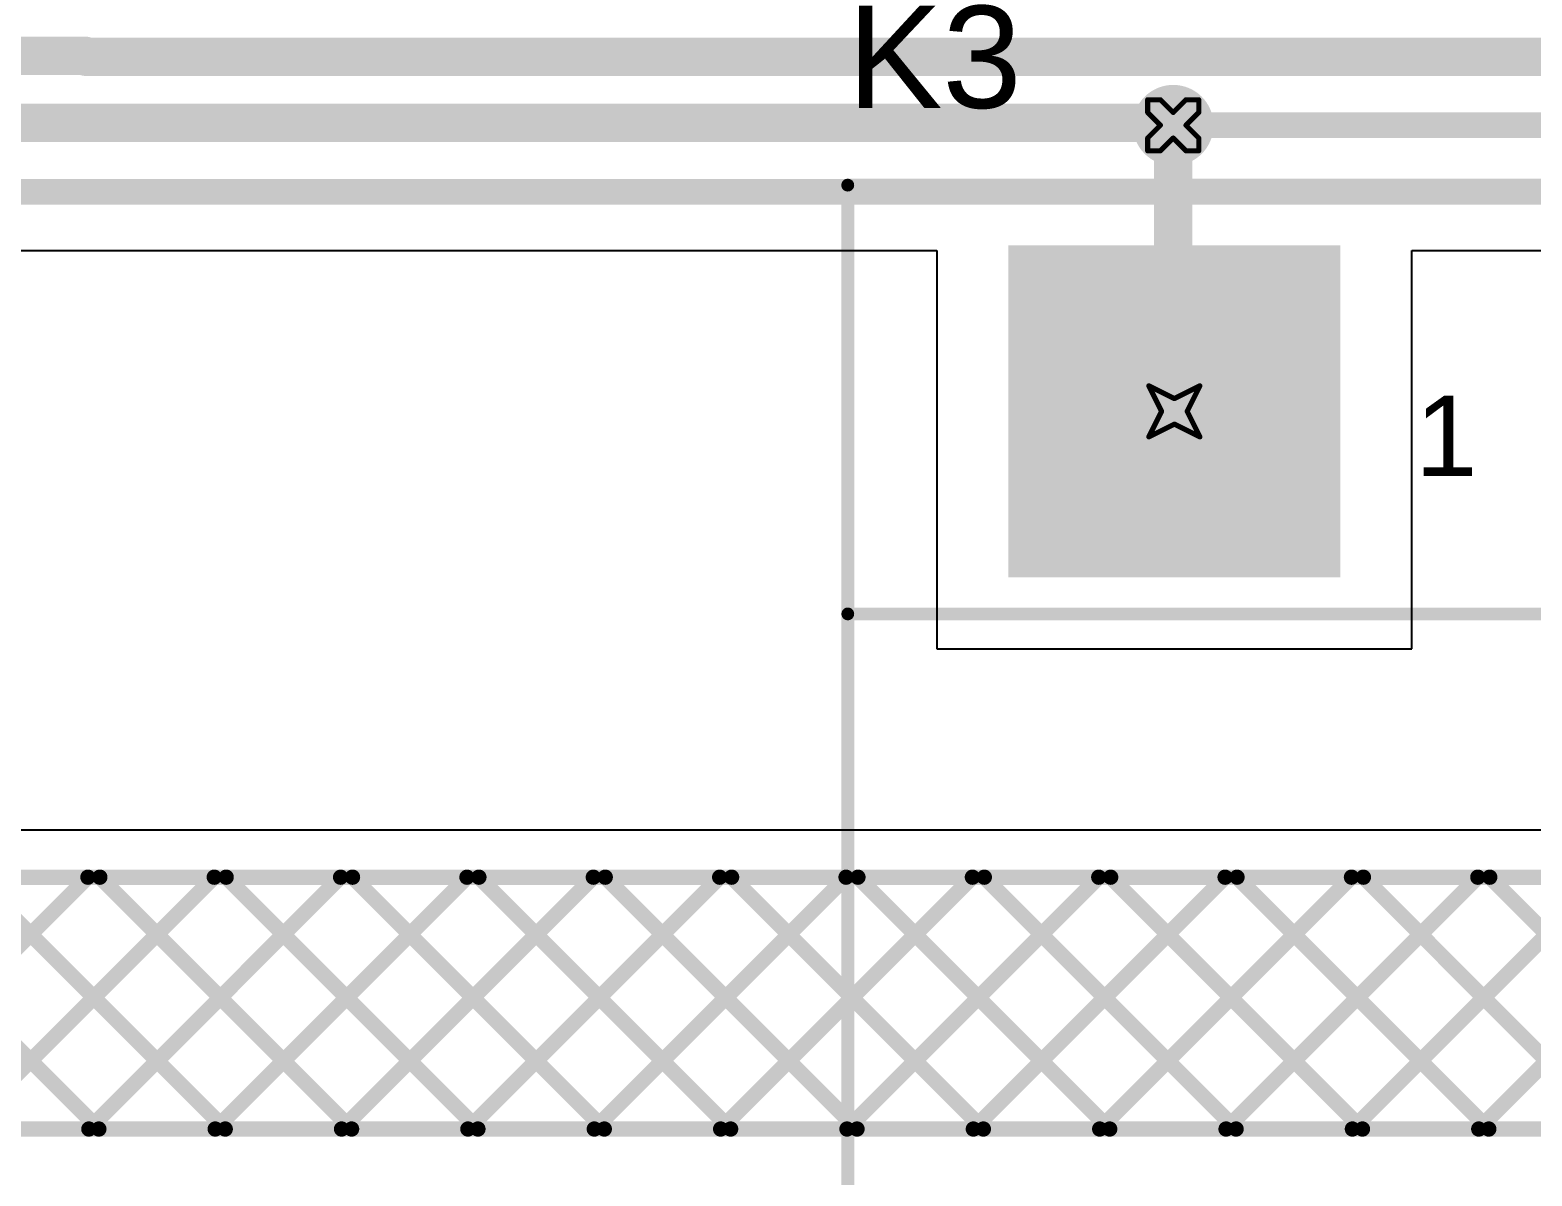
# Model space of a CAD drawing. Header units: inches. Extents: x 0 to 212, y 0 to 208.
# Drawn here: x 3.08 to 3.668, y 1.905 to 2.353 of the extents above; entities that cross this region are included whole.
import ezdxf

# ---------------------------------------------------------------- set-up
doc = ezdxf.new("R2010")
doc.units = ezdxf.units.IN
doc.header["$MEASUREMENT"] = 0
for name, color, linetype in [('Bottom Layer', 5, 'Continuous'), ('Bottom Overlay', 54, 'Continuous'), ('Bottom Solder', 6, 'Continuous'), ('Drill Drawing', 1, 'Continuous'), ('Multi-Layer', 9, 'Continuous'), ('Pad Holes', 156, 'Continuous'), ('Top Layer', 1, 'Continuous'), ('Top Overlay', 2, 'Continuous'), ('Top Solder', 216, 'Continuous'), ('Via Holes', 16, 'Continuous')]:
    doc.layers.add(name, color=color, linetype=linetype)
doc.styles.add('Arial', font='', dxfattribs={"height": 0.2})
doc.styles.get('Arial').set_extended_font_data('Arial')

# ---------------------------------------------------------------- blocks, each defined once
blk = doc.blocks.new('G4A_1A_PE_DC24_94')
at = {"layer": 'Bottom Layer'}
blk.add_hatch(color=5, dxfattribs=at).paths.add_polyline_path([(-0.40944835, 0.17323235), (-0.53543265, 0.17323235), (-0.53543265, 0.29921665), (-0.40944835, 0.29921665)])
at = {"layer": 'Bottom Solder'}
blk.add_hatch(color=6, dxfattribs=at).paths.add_polyline_path([(-0.40744835, 0.17123235), (-0.53743265, 0.17123235), (-0.53743265, 0.30121665), (-0.40744835, 0.30121665)])
at = {"layer": 'Multi-Layer'}
blk.add_hatch(color=9, dxfattribs=at).paths.add_polyline_path([(-0.40944835, 0.17323235), (-0.53543265, 0.17323235), (-0.53543265, 0.29921665), (-0.40944835, 0.29921665)])
at = {"layer": 'Pad Holes'}
h = blk.add_hatch(color=7, dxfattribs=at)
edge = h.paths.add_edge_path()
edge.add_arc((-0.4724385, 0.2362195), 0.035433, 0, 360)
at = {"layer": 'Top Layer'}
blk.add_hatch(color=1, dxfattribs=at).paths.add_polyline_path([(-0.40944835, 0.17323235), (-0.53543265, 0.17323235), (-0.53543265, 0.29921665), (-0.40944835, 0.29921665)])
at = {"layer": 'Top Solder'}
blk.add_hatch(color=216, dxfattribs=at).paths.add_polyline_path([(-0.40744835, 0.17123235), (-0.53743265, 0.17123235), (-0.53743265, 0.30121665), (-0.40744835, 0.30121665)])
at = {"layer": 'Top Overlay'}
for points in [[(-0.6004005, 0.3248125, 0.005, 0.005, 0), (0.6003855, 0.3248125, 0.005, 0.005, 0)], [(-0.6003595, -0.2169465, 0.005, 0.005, 0), (-0.6003595, 0.3248125, 0.005, 0.005, 0)], [(-0.6003595, 0.1568945, 0.005, 0.005, 0), (0.6003855, 0.1568945, 0.005, 0.005, 0)]]:
    blk.add_lwpolyline(points, format="xyseb", dxfattribs=at)
for points in [[(-0.6016505, 0.3248125, 0.0025, 0.0025, 1), (-0.5991505, 0.3248125, 0.0025, 0.0025, 1)], [(-0.6016095, 0.3248125, 0.0025, 0.0025, 1), (-0.5991095, 0.3248125, 0.0025, 0.0025, 1)], [(-0.6016095, 0.1568945, 0.0025, 0.0025, 1), (-0.5991095, 0.1568945, 0.0025, 0.0025, 1)]]:
    blk.add_lwpolyline(points, format="xyseb", close=True, dxfattribs=at)
at = {"layer": 'Top Overlay', "style": 'Arial'}
blk.add_text('1', height=0.0314961, rotation=360, dxfattribs=at).set_placement((-0.378126, 0.210874))

msp = doc.modelspace()

# ---------------------------------------------------------------- hatches: boundary and pattern name
at = {"layer": 'Bottom Layer'}
h = msp.add_hatch(color=5, dxfattribs=at)
edge = h.paths.add_edge_path()
edge.add_arc((3.5274804, 2.3161117), 0.011811, 0, 360)
at = {"layer": 'Bottom Solder'}
h = msp.add_hatch(color=6, dxfattribs=at)
edge = h.paths.add_edge_path()
edge.add_arc((3.5274804, 2.3161117), 0.015811, 0, 360)
at = {"layer": 'Top Layer'}
h = msp.add_hatch(color=1, dxfattribs=at)
edge = h.paths.add_edge_path()
edge.add_arc((3.5274804, 2.3161117), 0.011811, 0, 360)
at = {"layer": 'Top Solder'}
h = msp.add_hatch(color=216, dxfattribs=at)
edge = h.paths.add_edge_path()
edge.add_arc((3.5274804, 2.3161117), 0.015811, 0, 360)
at = {"layer": 'Via Holes'}
h = msp.add_hatch(color=7, dxfattribs=at)
edge = h.paths.add_edge_path()
edge.add_arc((3.5274804, 2.3161117), 0.0059055, 0, 360)

# ---------------------------------------------------------------- linework, layer by layer
at = {"layer": 'Bottom Layer'}
for p, q in [((2.0272086, 2.2670632), (3.4349373, 2.2670632)), ((3.4349373, 2.2670632), (3.4349373, 2.1110839)), ((3.6209215, 2.1110839), (3.6209215, 2.2670632)), ((3.6209215, 2.2670632), (5.0286502, 2.2670632)), ((3.4349373, 2.1110839), (3.6209215, 2.1110839)), ((7.585, 2.04), (-0.12, 2.04))]:
    msp.add_line(p, q, dxfattribs=at)
for points in [[(1.0957471, 2.3433507, 0.015, 0.015, 0), (3.1011623, 2.3433507, 0.015, 0.015, 0)], [(3.1011623, 2.3433507, 0.015, 0.015, 0), (3.1015885, 2.3429245, 0.015, 0.015, 0)], [(3.1015885, 2.3429245, 0.015, 0.015, 0), (5.1030208, 2.3429245, 0.015, 0.015, 0)], [(1.0196413, 2.3170397, 0.015, 0.015, 0), (3.5265524, 2.3170397, 0.015, 0.015, 0)], [(3.5265524, 2.3170397, 0.015, 0.015, 0), (3.5274804, 2.3161117, 0.015, 0.015, 0)], [(3.5274804, 2.204522, 0.015, 0.015, 0), (3.5274804, 2.3161117, 0.015, 0.015, 0)], [(3.5274804, 2.204522, 0.015, 0.015, 0), (3.5279314, 2.204071, 0.015, 0.015, 0)]]:
    msp.add_lwpolyline(points, format="xyseb", dxfattribs=at)
for points in [[(3.0974123, 2.3433507, 0.0075, 0.0075, 1), (3.1049123, 2.3433507, 0.0075, 0.0075, 1)], [(3.0974123, 2.3433507, 0.0075, 0.0075, 1), (3.1049123, 2.3433507, 0.0075, 0.0075, 1)], [(3.0978385, 2.3429245, 0.0075, 0.0075, 1), (3.1053385, 2.3429245, 0.0075, 0.0075, 1)], [(3.0978385, 2.3429245, 0.0075, 0.0075, 1), (3.1053385, 2.3429245, 0.0075, 0.0075, 1)], [(3.5228024, 2.3170397, 0.0075, 0.0075, 1), (3.5303024, 2.3170397, 0.0075, 0.0075, 1)], [(3.5228024, 2.3170397, 0.0075, 0.0075, 1), (3.5303024, 2.3170397, 0.0075, 0.0075, 1)], [(3.5237304, 2.3161117, 0.0075, 0.0075, 1), (3.5312304, 2.3161117, 0.0075, 0.0075, 1)], [(3.5237304, 2.3161117, 0.0075, 0.0075, 1), (3.5312304, 2.3161117, 0.0075, 0.0075, 1)], [(3.5237304, 2.204522, 0.0075, 0.0075, 1), (3.5312304, 2.204522, 0.0075, 0.0075, 1)], [(3.5237304, 2.204522, 0.0075, 0.0075, 1), (3.5312304, 2.204522, 0.0075, 0.0075, 1)], [(3.5241814, 2.204071, 0.0075, 0.0075, 1), (3.5316814, 2.204071, 0.0075, 0.0075, 1)]]:
    msp.add_lwpolyline(points, format="xyseb", close=True, dxfattribs=at)
at = {"layer": 'Bottom Overlay'}
for points in [[(-0.122, 2.0216259, 0.006, 0.006, 0), (8.075, 2.0216259, 0.006, 0.006, 0)], [(3.003713, 1.923, 0.006, 0.006, 0), (3.1023389, 2.0216259, 0.006, 0.006, 0)], [(3.0080067, 2.0216259, 0.006, 0.006, 0), (3.1066326, 1.923, 0.006, 0.006, 0)], [(3.0532105, 1.923, 0.006, 0.006, 0), (3.1518364, 2.0216259, 0.006, 0.006, 0)], [(3.0575042, 2.0216259, 0.006, 0.006, 0), (3.1561301, 1.923, 0.006, 0.006, 0)], [(3.102708, 1.923, 0.006, 0.006, 0), (3.2013339, 2.0216259, 0.006, 0.006, 0)], [(3.1070017, 2.0216259, 0.006, 0.006, 0), (3.2056276, 1.923, 0.006, 0.006, 0)], [(3.1522055, 1.923, 0.006, 0.006, 0), (3.2508314, 2.0216259, 0.006, 0.006, 0)], [(3.1564992, 2.0216259, 0.006, 0.006, 0), (3.2551251, 1.923, 0.006, 0.006, 0)], [(3.201703, 1.923, 0.006, 0.006, 0), (3.3003289, 2.0216259, 0.006, 0.006, 0)], [(3.2059967, 2.0216259, 0.006, 0.006, 0), (3.3046226, 1.923, 0.006, 0.006, 0)], [(3.2512005, 1.923, 0.006, 0.006, 0), (3.3498264, 2.0216259, 0.006, 0.006, 0)], [(3.2554942, 2.0216259, 0.006, 0.006, 0), (3.3541201, 1.923, 0.006, 0.006, 0)], [(3.300698, 1.923, 0.006, 0.006, 0), (3.3993239, 2.0216259, 0.006, 0.006, 0)], [(3.3049917, 2.0216259, 0.006, 0.006, 0), (3.4036176, 1.923, 0.006, 0.006, 0)], [(3.3501955, 1.923, 0.006, 0.006, 0), (3.4488214, 2.0216259, 0.006, 0.006, 0)], [(3.3544892, 2.0216259, 0.006, 0.006, 0), (3.4531151, 1.923, 0.006, 0.006, 0)], [(3.399693, 1.923, 0.006, 0.006, 0), (3.4983189, 2.0216259, 0.006, 0.006, 0)], [(3.4039867, 2.0216259, 0.006, 0.006, 0), (3.5026126, 1.923, 0.006, 0.006, 0)], [(3.4491905, 1.923, 0.006, 0.006, 0), (3.5478164, 2.0216259, 0.006, 0.006, 0)], [(3.4534842, 2.0216259, 0.006, 0.006, 0), (3.5521101, 1.923, 0.006, 0.006, 0)], [(3.498688, 1.923, 0.006, 0.006, 0), (3.5973139, 2.0216259, 0.006, 0.006, 0)], [(3.5029817, 2.0216259, 0.006, 0.006, 0), (3.6016076, 1.923, 0.006, 0.006, 0)], [(3.5481855, 1.923, 0.006, 0.006, 0), (3.6468114, 2.0216259, 0.006, 0.006, 0)], [(3.5524792, 2.0216259, 0.006, 0.006, 0), (3.6511051, 1.923, 0.006, 0.006, 0)], [(3.597683, 1.923, 0.006, 0.006, 0), (3.6963089, 2.0216259, 0.006, 0.006, 0)], [(3.6019767, 2.0216259, 0.006, 0.006, 0), (3.7006026, 1.923, 0.006, 0.006, 0)], [(3.6471805, 1.923, 0.006, 0.006, 0), (3.7458064, 2.0216259, 0.006, 0.006, 0)], [(3.6514742, 2.0216259, 0.006, 0.006, 0), (3.7501001, 1.923, 0.006, 0.006, 0)], [(-0.122, 1.923, 0.006, 0.006, 0), (8.075, 1.923, 0.006, 0.006, 0)]]:
    msp.add_lwpolyline(points, format="xyseb", dxfattribs=at)
for points in [[(3.1008389, 2.0216259, 0.003, 0.003, 1), (3.1038389, 2.0216259, 0.003, 0.003, 1)], [(3.1055017, 2.0216259, 0.003, 0.003, 1), (3.1085017, 2.0216259, 0.003, 0.003, 1)], [(3.1503364, 2.0216259, 0.003, 0.003, 1), (3.1533364, 2.0216259, 0.003, 0.003, 1)], [(3.1549992, 2.0216259, 0.003, 0.003, 1), (3.1579992, 2.0216259, 0.003, 0.003, 1)], [(3.1998339, 2.0216259, 0.003, 0.003, 1), (3.2028339, 2.0216259, 0.003, 0.003, 1)], [(3.2044967, 2.0216259, 0.003, 0.003, 1), (3.2074967, 2.0216259, 0.003, 0.003, 1)], [(3.2493314, 2.0216259, 0.003, 0.003, 1), (3.2523314, 2.0216259, 0.003, 0.003, 1)], [(3.2539942, 2.0216259, 0.003, 0.003, 1), (3.2569942, 2.0216259, 0.003, 0.003, 1)], [(3.2988289, 2.0216259, 0.003, 0.003, 1), (3.3018289, 2.0216259, 0.003, 0.003, 1)], [(3.3034917, 2.0216259, 0.003, 0.003, 1), (3.3064917, 2.0216259, 0.003, 0.003, 1)], [(3.3483264, 2.0216259, 0.003, 0.003, 1), (3.3513264, 2.0216259, 0.003, 0.003, 1)], [(3.3529892, 2.0216259, 0.003, 0.003, 1), (3.3559892, 2.0216259, 0.003, 0.003, 1)], [(3.3978239, 2.0216259, 0.003, 0.003, 1), (3.4008239, 2.0216259, 0.003, 0.003, 1)], [(3.4024867, 2.0216259, 0.003, 0.003, 1), (3.4054867, 2.0216259, 0.003, 0.003, 1)], [(3.4473214, 2.0216259, 0.003, 0.003, 1), (3.4503214, 2.0216259, 0.003, 0.003, 1)], [(3.4519842, 2.0216259, 0.003, 0.003, 1), (3.4549842, 2.0216259, 0.003, 0.003, 1)], [(3.4968189, 2.0216259, 0.003, 0.003, 1), (3.4998189, 2.0216259, 0.003, 0.003, 1)], [(3.5014817, 2.0216259, 0.003, 0.003, 1), (3.5044817, 2.0216259, 0.003, 0.003, 1)], [(3.5463164, 2.0216259, 0.003, 0.003, 1), (3.5493164, 2.0216259, 0.003, 0.003, 1)], [(3.5509792, 2.0216259, 0.003, 0.003, 1), (3.5539792, 2.0216259, 0.003, 0.003, 1)], [(3.5958139, 2.0216259, 0.003, 0.003, 1), (3.5988139, 2.0216259, 0.003, 0.003, 1)], [(3.6004767, 2.0216259, 0.003, 0.003, 1), (3.6034767, 2.0216259, 0.003, 0.003, 1)], [(3.6453114, 2.0216259, 0.003, 0.003, 1), (3.6483114, 2.0216259, 0.003, 0.003, 1)], [(3.6499742, 2.0216259, 0.003, 0.003, 1), (3.6529742, 2.0216259, 0.003, 0.003, 1)], [(3.101208, 1.923, 0.003, 0.003, 1), (3.104208, 1.923, 0.003, 0.003, 1)], [(3.1051326, 1.923, 0.003, 0.003, 1), (3.1081326, 1.923, 0.003, 0.003, 1)], [(3.1507055, 1.923, 0.003, 0.003, 1), (3.1537055, 1.923, 0.003, 0.003, 1)], [(3.1546301, 1.923, 0.003, 0.003, 1), (3.1576301, 1.923, 0.003, 0.003, 1)], [(3.200203, 1.923, 0.003, 0.003, 1), (3.203203, 1.923, 0.003, 0.003, 1)], [(3.2041276, 1.923, 0.003, 0.003, 1), (3.2071276, 1.923, 0.003, 0.003, 1)], [(3.2497005, 1.923, 0.003, 0.003, 1), (3.2527005, 1.923, 0.003, 0.003, 1)], [(3.2536251, 1.923, 0.003, 0.003, 1), (3.2566251, 1.923, 0.003, 0.003, 1)], [(3.299198, 1.923, 0.003, 0.003, 1), (3.302198, 1.923, 0.003, 0.003, 1)], [(3.3031226, 1.923, 0.003, 0.003, 1), (3.3061226, 1.923, 0.003, 0.003, 1)], [(3.3486955, 1.923, 0.003, 0.003, 1), (3.3516955, 1.923, 0.003, 0.003, 1)], [(3.3526201, 1.923, 0.003, 0.003, 1), (3.3556201, 1.923, 0.003, 0.003, 1)], [(3.398193, 1.923, 0.003, 0.003, 1), (3.401193, 1.923, 0.003, 0.003, 1)], [(3.4021176, 1.923, 0.003, 0.003, 1), (3.4051176, 1.923, 0.003, 0.003, 1)], [(3.4476905, 1.923, 0.003, 0.003, 1), (3.4506905, 1.923, 0.003, 0.003, 1)], [(3.4516151, 1.923, 0.003, 0.003, 1), (3.4546151, 1.923, 0.003, 0.003, 1)], [(3.497188, 1.923, 0.003, 0.003, 1), (3.500188, 1.923, 0.003, 0.003, 1)], [(3.5011126, 1.923, 0.003, 0.003, 1), (3.5041126, 1.923, 0.003, 0.003, 1)], [(3.5466855, 1.923, 0.003, 0.003, 1), (3.5496855, 1.923, 0.003, 0.003, 1)], [(3.5506101, 1.923, 0.003, 0.003, 1), (3.5536101, 1.923, 0.003, 0.003, 1)], [(3.596183, 1.923, 0.003, 0.003, 1), (3.599183, 1.923, 0.003, 0.003, 1)], [(3.6001076, 1.923, 0.003, 0.003, 1), (3.6031076, 1.923, 0.003, 0.003, 1)], [(3.6456805, 1.923, 0.003, 0.003, 1), (3.6486805, 1.923, 0.003, 0.003, 1)], [(3.6496051, 1.923, 0.003, 0.003, 1), (3.6526051, 1.923, 0.003, 0.003, 1)]]:
    msp.add_lwpolyline(points, format="xyseb", close=True, dxfattribs=at)
at = {"layer": 'Drill Drawing'}
for points in [[(3.5174804, 2.3211117, 0.002, 0.002, 0), (3.5174804, 2.3261117, 0.002, 0.002, 0)], [(3.5174804, 2.3261117, 0.002, 0.002, 0), (3.5224804, 2.3261117, 0.002, 0.002, 0)], [(3.5224804, 2.3261117, 0.002, 0.002, 0), (3.5274804, 2.3211117, 0.002, 0.002, 0)], [(3.5274804, 2.3211117, 0.002, 0.002, 0), (3.5324804, 2.3261117, 0.002, 0.002, 0)], [(3.5324804, 2.3261117, 0.002, 0.002, 0), (3.5374804, 2.3261117, 0.002, 0.002, 0)], [(3.5374804, 2.3211117, 0.002, 0.002, 0), (3.5374804, 2.3261117, 0.002, 0.002, 0)], [(3.5174804, 2.3211117, 0.002, 0.002, 0), (3.5224804, 2.3161117, 0.002, 0.002, 0)], [(3.5324804, 2.3161117, 0.002, 0.002, 0), (3.5374804, 2.3211117, 0.002, 0.002, 0)], [(3.5174804, 2.3111117, 0.002, 0.002, 0), (3.5224804, 2.3161117, 0.002, 0.002, 0)], [(3.5324804, 2.3161117, 0.002, 0.002, 0), (3.5374804, 2.3111117, 0.002, 0.002, 0)], [(3.5174804, 2.3061117, 0.002, 0.002, 0), (3.5174804, 2.3111117, 0.002, 0.002, 0)], [(3.5174804, 2.3061117, 0.002, 0.002, 0), (3.5224804, 2.3061117, 0.002, 0.002, 0)], [(3.5224804, 2.3061117, 0.002, 0.002, 0), (3.5274804, 2.3111117, 0.002, 0.002, 0)], [(3.5274804, 2.3111117, 0.002, 0.002, 0), (3.5324804, 2.3061117, 0.002, 0.002, 0)], [(3.5324804, 2.3061117, 0.002, 0.002, 0), (3.5374804, 2.3061117, 0.002, 0.002, 0)], [(3.5374804, 2.3061117, 0.002, 0.002, 0), (3.5374804, 2.3111117, 0.002, 0.002, 0)], [(3.5179314, 2.214071, 0.002, 0.002, 0), (3.5279314, 2.209071, 0.002, 0.002, 0)], [(3.5179314, 2.214071, 0.002, 0.002, 0), (3.5229314, 2.204071, 0.002, 0.002, 0)], [(3.5279314, 2.209071, 0.002, 0.002, 0), (3.5379314, 2.214071, 0.002, 0.002, 0)], [(3.5329314, 2.204071, 0.002, 0.002, 0), (3.5379314, 2.214071, 0.002, 0.002, 0)], [(3.5179314, 2.194071, 0.002, 0.002, 0), (3.5229314, 2.204071, 0.002, 0.002, 0)], [(3.5329314, 2.204071, 0.002, 0.002, 0), (3.5379314, 2.194071, 0.002, 0.002, 0)], [(3.5179314, 2.194071, 0.002, 0.002, 0), (3.5279314, 2.199071, 0.002, 0.002, 0)], [(3.5279314, 2.199071, 0.002, 0.002, 0), (3.5379314, 2.194071, 0.002, 0.002, 0)]]:
    msp.add_lwpolyline(points, format="xyseb", dxfattribs=at)
for points in [[(3.5169804, 2.3261117, 0.001, 0.001, 1), (3.5179804, 2.3261117, 0.001, 0.001, 1)], [(3.5169804, 2.3261117, 0.001, 0.001, 1), (3.5179804, 2.3261117, 0.001, 0.001, 1)], [(3.5219804, 2.3261117, 0.001, 0.001, 1), (3.5229804, 2.3261117, 0.001, 0.001, 1)], [(3.5219804, 2.3261117, 0.001, 0.001, 1), (3.5229804, 2.3261117, 0.001, 0.001, 1)], [(3.5319804, 2.3261117, 0.001, 0.001, 1), (3.5329804, 2.3261117, 0.001, 0.001, 1)], [(3.5319804, 2.3261117, 0.001, 0.001, 1), (3.5329804, 2.3261117, 0.001, 0.001, 1)], [(3.5369804, 2.3261117, 0.001, 0.001, 1), (3.5379804, 2.3261117, 0.001, 0.001, 1)], [(3.5369804, 2.3261117, 0.001, 0.001, 1), (3.5379804, 2.3261117, 0.001, 0.001, 1)], [(3.5169804, 2.3211117, 0.001, 0.001, 1), (3.5179804, 2.3211117, 0.001, 0.001, 1)], [(3.5169804, 2.3211117, 0.001, 0.001, 1), (3.5179804, 2.3211117, 0.001, 0.001, 1)], [(3.5269804, 2.3211117, 0.001, 0.001, 1), (3.5279804, 2.3211117, 0.001, 0.001, 1)], [(3.5269804, 2.3211117, 0.001, 0.001, 1), (3.5279804, 2.3211117, 0.001, 0.001, 1)], [(3.5369804, 2.3211117, 0.001, 0.001, 1), (3.5379804, 2.3211117, 0.001, 0.001, 1)], [(3.5369804, 2.3211117, 0.001, 0.001, 1), (3.5379804, 2.3211117, 0.001, 0.001, 1)], [(3.5219804, 2.3161117, 0.001, 0.001, 1), (3.5229804, 2.3161117, 0.001, 0.001, 1)], [(3.5219804, 2.3161117, 0.001, 0.001, 1), (3.5229804, 2.3161117, 0.001, 0.001, 1)], [(3.5319804, 2.3161117, 0.001, 0.001, 1), (3.5329804, 2.3161117, 0.001, 0.001, 1)], [(3.5319804, 2.3161117, 0.001, 0.001, 1), (3.5329804, 2.3161117, 0.001, 0.001, 1)], [(3.5169804, 2.3111117, 0.001, 0.001, 1), (3.5179804, 2.3111117, 0.001, 0.001, 1)], [(3.5169804, 2.3111117, 0.001, 0.001, 1), (3.5179804, 2.3111117, 0.001, 0.001, 1)], [(3.5169804, 2.3061117, 0.001, 0.001, 1), (3.5179804, 2.3061117, 0.001, 0.001, 1)], [(3.5169804, 2.3061117, 0.001, 0.001, 1), (3.5179804, 2.3061117, 0.001, 0.001, 1)], [(3.5219804, 2.3061117, 0.001, 0.001, 1), (3.5229804, 2.3061117, 0.001, 0.001, 1)], [(3.5219804, 2.3061117, 0.001, 0.001, 1), (3.5229804, 2.3061117, 0.001, 0.001, 1)], [(3.5269804, 2.3111117, 0.001, 0.001, 1), (3.5279804, 2.3111117, 0.001, 0.001, 1)], [(3.5269804, 2.3111117, 0.001, 0.001, 1), (3.5279804, 2.3111117, 0.001, 0.001, 1)], [(3.5319804, 2.3061117, 0.001, 0.001, 1), (3.5329804, 2.3061117, 0.001, 0.001, 1)], [(3.5319804, 2.3061117, 0.001, 0.001, 1), (3.5329804, 2.3061117, 0.001, 0.001, 1)], [(3.5369804, 2.3111117, 0.001, 0.001, 1), (3.5379804, 2.3111117, 0.001, 0.001, 1)], [(3.5369804, 2.3111117, 0.001, 0.001, 1), (3.5379804, 2.3111117, 0.001, 0.001, 1)], [(3.5369804, 2.3061117, 0.001, 0.001, 1), (3.5379804, 2.3061117, 0.001, 0.001, 1)], [(3.5369804, 2.3061117, 0.001, 0.001, 1), (3.5379804, 2.3061117, 0.001, 0.001, 1)], [(3.5174314, 2.214071, 0.001, 0.001, 1), (3.5184314, 2.214071, 0.001, 0.001, 1)], [(3.5174314, 2.214071, 0.001, 0.001, 1), (3.5184314, 2.214071, 0.001, 0.001, 1)], [(3.5374314, 2.214071, 0.001, 0.001, 1), (3.5384314, 2.214071, 0.001, 0.001, 1)], [(3.5374314, 2.214071, 0.001, 0.001, 1), (3.5384314, 2.214071, 0.001, 0.001, 1)], [(3.5274314, 2.209071, 0.001, 0.001, 1), (3.5284314, 2.209071, 0.001, 0.001, 1)], [(3.5274314, 2.209071, 0.001, 0.001, 1), (3.5284314, 2.209071, 0.001, 0.001, 1)], [(3.5224314, 2.204071, 0.001, 0.001, 1), (3.5234314, 2.204071, 0.001, 0.001, 1)], [(3.5224314, 2.204071, 0.001, 0.001, 1), (3.5234314, 2.204071, 0.001, 0.001, 1)], [(3.5324314, 2.204071, 0.001, 0.001, 1), (3.5334314, 2.204071, 0.001, 0.001, 1)], [(3.5324314, 2.204071, 0.001, 0.001, 1), (3.5334314, 2.204071, 0.001, 0.001, 1)], [(3.5174314, 2.194071, 0.001, 0.001, 1), (3.5184314, 2.194071, 0.001, 0.001, 1)], [(3.5174314, 2.194071, 0.001, 0.001, 1), (3.5184314, 2.194071, 0.001, 0.001, 1)], [(3.5274314, 2.199071, 0.001, 0.001, 1), (3.5284314, 2.199071, 0.001, 0.001, 1)], [(3.5274314, 2.199071, 0.001, 0.001, 1), (3.5284314, 2.199071, 0.001, 0.001, 1)], [(3.5374314, 2.194071, 0.001, 0.001, 1), (3.5384314, 2.194071, 0.001, 0.001, 1)], [(3.5374314, 2.194071, 0.001, 0.001, 1), (3.5384314, 2.194071, 0.001, 0.001, 1)]]:
    msp.add_lwpolyline(points, format="xyseb", close=True, dxfattribs=at)
at = {"layer": 'Top Layer'}
for points in [[(3.5274804, 2.3161117, 0.01, 0.01, 0), (5.0761496, 2.3161117, 0.01, 0.01, 0)], [(2.0201937, 2.2900461, 0.01, 0.01, 0), (5.084452, 2.2900461, 0.01, 0.01, 0)]]:
    msp.add_lwpolyline(points, format="xyseb", dxfattribs=at)
msp.add_lwpolyline([(3.5249804, 2.3161117, 0.005, 0.005, 1), (3.5299804, 2.3161117, 0.005, 0.005, 1)], format="xyseb", close=True, dxfattribs=at)

# ---------------------------------------------------------------- block references
msp.add_blockref('G4A_1A_PE_DC24_94', (4.0003699, 1.9678515))

# ---------------------------------------------------------------- texts
at = {"layer": 'Top Overlay', "style": 'Arial'}
msp.add_text('K3', height=0.04, dxfattribs=at).set_placement((3.3997913, 2.3228931))

doc.saveas('drawing.dxf')
